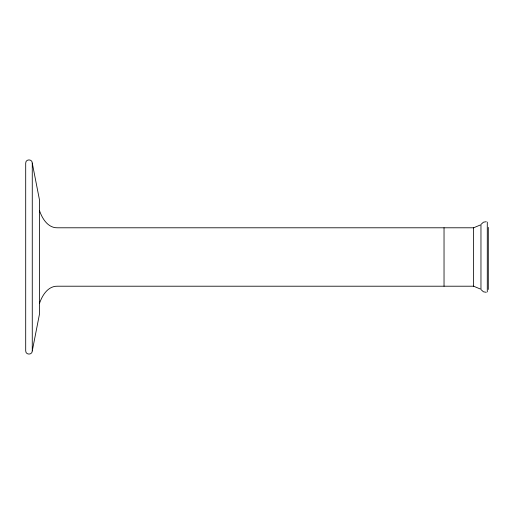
<?xml version="1.0" encoding="UTF-8"?>
<svg xmlns="http://www.w3.org/2000/svg" width="514" height="514" viewBox="0 0 514 514"><rect width="100%" height="100%" fill="white"/><g stroke="black" fill="none" stroke-linecap="round" stroke-linejoin="round"><path stroke-width="0.77" d="M32.266 350.927C32.427 355.148 25.539 355.148 25.7 350.927L25.7 163.073C25.539 158.852 32.427 158.852 32.266 163.073L39.437 199.708L39.437 314.292L32.266 350.927L32.266 163.073M39.437 303.581C42.142 295.524 47.886 285.874 57.645 286.208L473.619 286.208L480.963 289.279L480.963 224.721L473.619 227.792L57.645 227.792C47.886 228.126 42.142 218.476 39.437 210.419M481.335 224.11L483.436 222.196L486.263 221.701M486.263 292.299L483.436 291.804L481.335 289.89M488.3 227.387L488.3 289.478M487.285 222.119L487.285 291.881M473.619 227.792L473.619 286.208M444.032 227.792L444.032 286.208"/></g></svg>
